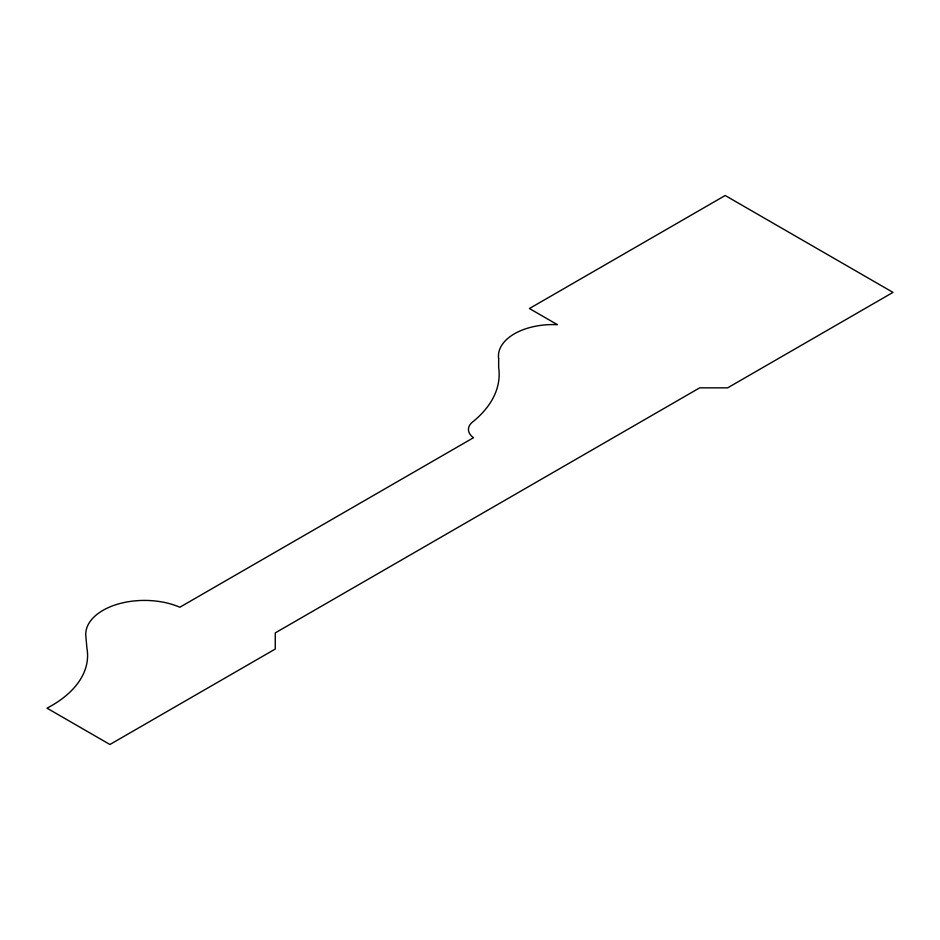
<?xml version="1.0" encoding="UTF-8"?>
<svg xmlns="http://www.w3.org/2000/svg" width="940" height="940" viewBox="0 0 940 940"><rect width="100%" height="100%" fill="white"/><g stroke="black" fill="none" stroke-linecap="round" stroke-linejoin="round"><path stroke-width="1.41" d="M498.658 358.786L498.658 367.387A141.552 81.721 0 0 1 473.396 421.332A22.595 13.043 0 0 0 473.502 437.711L179.846 607.24A58.75 33.922 0 0 0 116.29 604.584A58.75 33.922 0 0 0 85.916 636.932L86.927 648.236A122.529 70.747 0 0 1 47 708.161L109.921 744.492L275.267 649.035L275.267 632.89L699.689 387.844L727.654 387.844L893 292.387L725.198 195.508L529.432 308.531L557.397 324.676A54.532 31.478 0 0 0 498.658 358.786"/></g></svg>
